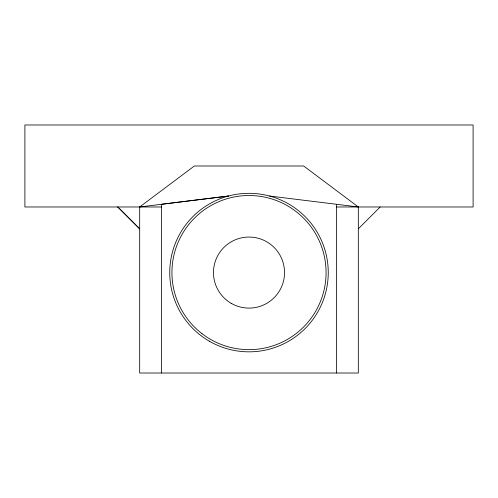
<?xml version="1.0" encoding="UTF-8"?>
<svg xmlns="http://www.w3.org/2000/svg" width="498" height="498" viewBox="0 0 498 498"><rect width="100%" height="100%" fill="white"/><g stroke="black" fill="none" stroke-linecap="round" stroke-linejoin="round"><path stroke-width="0.75" d="M358.317 228.85L380.179 206.987M139.683 206.975L194.345 165.996L303.656 165.996L358.317 206.975L358.317 373.014L139.683 373.014L139.683 206.975L228.489 196.025L161.545 204.286L161.545 373.014M161.545 206.975L24.9 206.975L24.9 124.986L473.1 124.986L473.1 206.987L336.455 206.975M269.511 196.025L358.317 206.975M336.455 204.28L336.455 373.014M139.683 228.85L117.821 206.987L139.683 228.85M231.234 303.344A35.526 35.526 0 0 0 284.526 272.58A35.526 35.526 0 0 0 231.234 241.81A35.526 35.526 0 0 0 231.234 303.344M202.082 333.722A77.066 77.066 0 0 0 325.412 282.64A77.066 77.066 0 0 0 219.506 201.379A77.066 77.066 0 0 0 202.082 333.722M209.372 341.217A79.257 79.257 0 0 0 328.257 272.58A79.257 79.257 0 0 0 209.372 203.943A79.257 79.257 0 0 0 209.372 341.217"/></g></svg>
